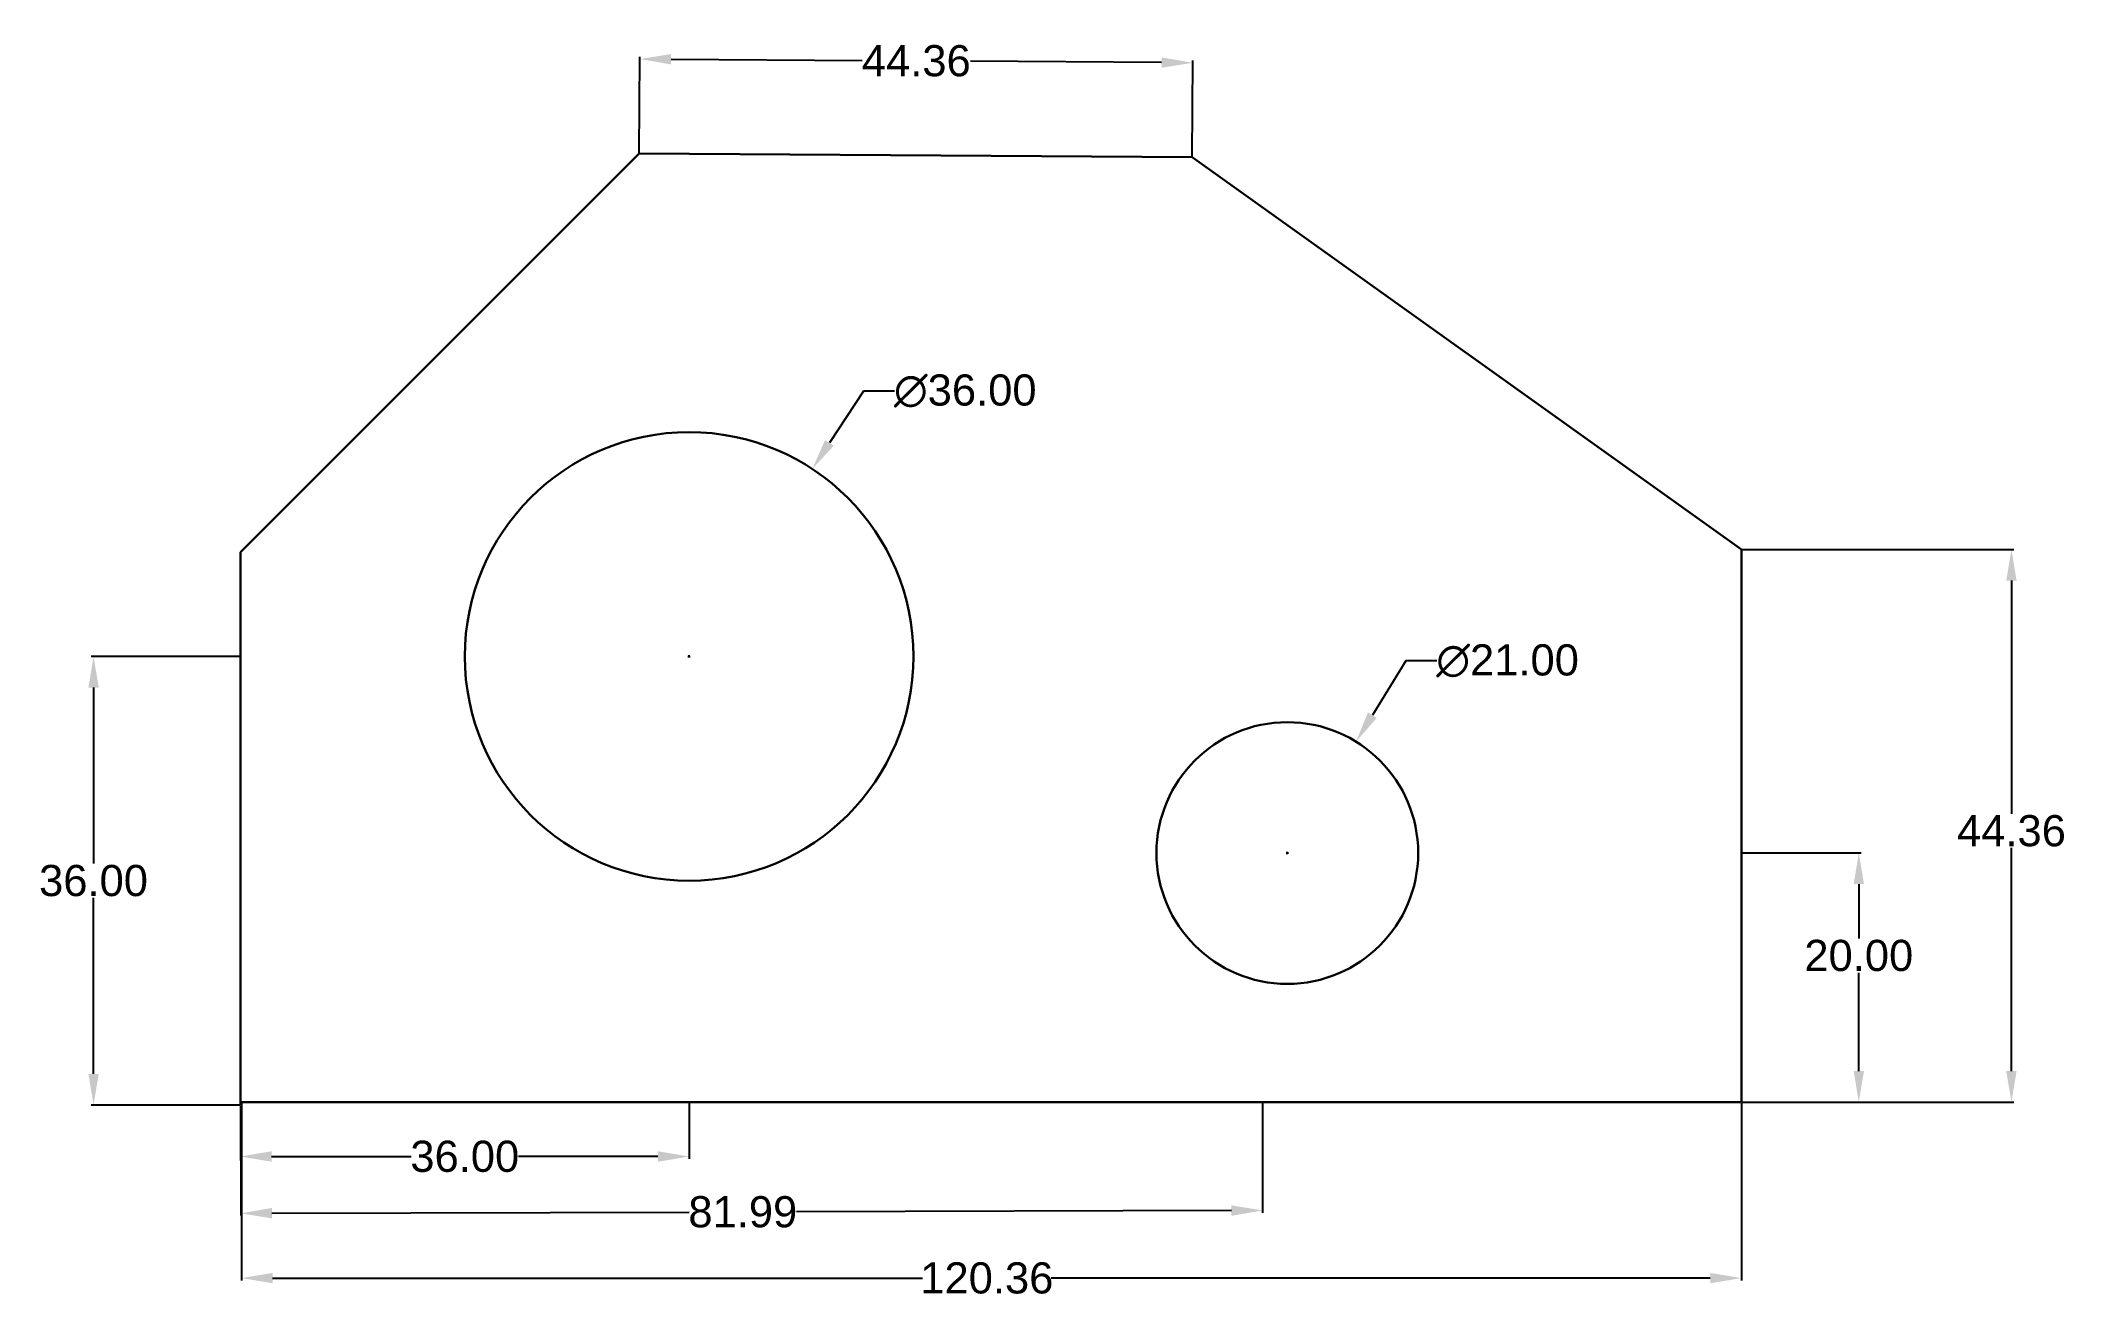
# Model space of a CAD drawing. Header units: centimetres. Extents: x -226 to -64, y 60 to 161.
import ezdxf

# ---------------------------------------------------------------- set-up
doc = ezdxf.new("R2010")
doc.units = ezdxf.units.CM
doc.layers.add('thick continuous', color=7, linetype='Continuous', lineweight=30)
doc.styles.get("Standard").update_dxf_attribs({"font": 'arial.ttf'})
doc.dimstyles.get("Standard").update_dxf_attribs({"dimtxt": 2.5, "dimasz": 2.5, "dimexe": 0.18, "dimexo": 0.0625, "dimgap": 0.09, "dimtad": 0, "dimtih": 1, "dimtoh": 1, "dimzin": 0, "dimdsep": 46, "dimtxsty": 'Standard', "dimcen": 0.09, "dimadec": 0, "dimazin": 0, "dimtfac": 1, "dimtofl": 0, "dimtmove": 0, "dimatfit": 3, "dimfxl": 1, "dimtolj": 1, "dimtzin": 0, "dimarcsym": 0})

# ---------------------------------------------------------------- blocks, each defined once
blk = doc.blocks.new('*D28')
at = {"layer": 'Defpoints', "color": 0, "lineweight": 25, "transparency": 16777216}
for p in [(-210.25, 75.36), (-89.89, 75.36), (-89.89, 61.24)]:
    blk.add_point(p, dxfattribs=at)
at = {"layer": 'thick continuous', "color": 0, "lineweight": -2, "transparency": 16777216}
for p, q in [((-210.25, 75.29), (-210.25, 61.06)), ((-89.89, 75.29), (-89.89, 61.06)), ((-207.75, 61.24), (-155.6, 61.24)), ((-92.39, 61.24), (-145.27, 61.24))]:
    blk.add_line(p, q, dxfattribs=at)
at = {"layer": 'thick continuous', "color": 0, "lineweight": 25, "transparency": 16777216}
for points in [[(-207.75, 61.66), (-207.75, 60.83), (-210.25, 61.24)], [(-92.39, 61.66), (-92.39, 60.83), (-89.89, 61.24)]]:
    blk.add_solid(points, dxfattribs=at)
at = {"layer": 'thick continuous', "color": 0, "lineweight": 0, "transparency": 16777216, "insert": (-150.44, 61.24), "char_height": 2.5, "attachment_point": 5}
blk.add_mtext('\\A1;120.36', dxfattribs=at)
blk = doc.blocks.new('*D29')
at = {"layer": 'Defpoints', "color": 0, "lineweight": 25, "transparency": 16777216}
for p in [(-89.89, 119.72), (-68.22, 119.72), (-89.89, 75.36)]:
    blk.add_point(p, dxfattribs=at)
at = {"layer": 'thick continuous', "color": 0, "lineweight": -2, "transparency": 16777216}
for p, q in [((-89.82, 119.72), (-68.04, 119.72)), ((-68.22, 117.22), (-68.22, 98.49)), ((-68.22, 77.86), (-68.22, 95.76)), ((-89.82, 75.36), (-68.04, 75.36))]:
    blk.add_line(p, q, dxfattribs=at)
at = {"layer": 'thick continuous', "color": 0, "lineweight": 25, "transparency": 16777216}
for points in [[(-68.64, 117.22), (-67.81, 117.22), (-68.22, 119.72)], [(-68.64, 77.86), (-67.81, 77.86), (-68.22, 75.36)]]:
    blk.add_solid(points, dxfattribs=at)
at = {"layer": 'thick continuous', "color": 0, "lineweight": 0, "transparency": 16777216, "insert": (-68.22, 97.13), "char_height": 2.5, "attachment_point": 5}
blk.add_mtext('\\A1;44.36', dxfattribs=at)
blk = doc.blocks.new('*D30')
at = {"layer": 'Defpoints', "color": 0, "lineweight": 25, "transparency": 16777216}
for p in [(-133.92, 158.77), (-178.33, 151.49), (-133.97, 151.19)]:
    blk.add_point(p, dxfattribs=at)
at = {"layer": 'thick continuous', "color": 0, "lineweight": -2, "transparency": 16777216}
for p, q in [((-178.33, 151.55), (-178.28, 159.25)), ((-175.78, 159.05), (-160.45, 158.95)), ((-136.42, 158.79), (-151.74, 158.89)), ((-133.97, 151.26), (-133.92, 158.95))]:
    blk.add_line(p, q, dxfattribs=at)
at = {"layer": 'thick continuous', "color": 0, "lineweight": 25, "transparency": 16777216}
for points in [[(-175.77, 159.47), (-175.78, 158.64), (-178.28, 159.07)], [(-136.41, 159.2), (-136.42, 158.37), (-133.92, 158.77)]]:
    blk.add_solid(points, dxfattribs=at)
at = {"layer": 'thick continuous', "color": 0, "lineweight": 0, "transparency": 16777216, "insert": (-156.1, 158.92), "char_height": 2.5, "attachment_point": 5}
blk.add_mtext('\\A1;44.36', dxfattribs=at)
blk = doc.blocks.new('*D32')
at = {"layer": 'Defpoints', "color": 0, "lineweight": 25, "transparency": 16777216}
for p in [(-120.81, 104.29), (-131.84, 86.42)]:
    blk.add_point(p, dxfattribs=at)
at = {"layer": 'thick continuous', "color": 0, "lineweight": -2, "transparency": 16777216}
for p, q in [((-116.82, 110.77), (-119.5, 106.42)), ((-114.32, 110.77), (-116.82, 110.77)), ((-126.42, 95.36), (-126.24, 95.36)), ((-126.33, 95.27), (-126.33, 95.45))]:
    blk.add_line(p, q, dxfattribs=at)
at = {"layer": 'thick continuous', "color": 0, "lineweight": 25, "transparency": 16777216}
blk.add_solid([(-119.86, 106.64), (-119.15, 106.2), (-120.81, 104.29)], dxfattribs=at)
at = {"layer": 'thick continuous', "color": 0, "lineweight": 0, "transparency": 16777216, "insert": (-108.65, 110.77), "char_height": 2.5, "attachment_point": 5}
blk.add_mtext('\\A1;∅21.00', dxfattribs=at)
blk = doc.blocks.new('*D33')
at = {"layer": 'Defpoints', "color": 0, "lineweight": 25, "transparency": 16777216}
for p in [(-164.44, 126.18), (-184.21, 96.09)]:
    blk.add_point(p, dxfattribs=at)
at = {"layer": 'thick continuous', "color": 0, "lineweight": -2, "transparency": 16777216}
for p, q in [((-160.34, 132.43), (-163.07, 128.26)), ((-157.84, 132.43), (-160.34, 132.43)), ((-174.42, 111.13), (-174.24, 111.13)), ((-174.33, 111.04), (-174.33, 111.22))]:
    blk.add_line(p, q, dxfattribs=at)
at = {"layer": 'thick continuous', "color": 0, "lineweight": 25, "transparency": 16777216}
blk.add_solid([(-163.42, 128.49), (-162.72, 128.04), (-164.44, 126.18)], dxfattribs=at)
at = {"layer": 'thick continuous', "color": 0, "lineweight": 0, "transparency": 16777216, "insert": (-152.17, 132.43), "char_height": 2.5, "attachment_point": 5}
blk.add_mtext('\\A1;∅36.00', dxfattribs=at)
blk = doc.blocks.new('*D34')
at = {"layer": 'Defpoints', "color": 0, "lineweight": 25, "transparency": 16777216}
for p in [(-222.12, 111.13), (-210.33, 111.13), (-210.33, 75.13)]:
    blk.add_point(p, dxfattribs=at)
at = {"layer": 'thick continuous', "color": 0, "lineweight": -2, "transparency": 16777216}
for p, q in [((-210.39, 111.13), (-222.3, 111.13)), ((-222.12, 108.63), (-222.12, 94.5)), ((-222.12, 77.63), (-222.12, 91.76)), ((-210.39, 75.13), (-222.3, 75.13))]:
    blk.add_line(p, q, dxfattribs=at)
at = {"layer": 'thick continuous', "color": 0, "lineweight": 25, "transparency": 16777216}
for points in [[(-222.53, 108.63), (-221.7, 108.63), (-222.12, 111.13)], [(-222.53, 77.63), (-221.7, 77.63), (-222.12, 75.13)]]:
    blk.add_solid(points, dxfattribs=at)
at = {"layer": 'thick continuous', "color": 0, "lineweight": 0, "transparency": 16777216, "insert": (-222.12, 93.13), "char_height": 2.5, "attachment_point": 5}
blk.add_mtext('\\A1;36.00', dxfattribs=at)
blk = doc.blocks.new('*D35')
at = {"layer": 'Defpoints', "color": 0, "lineweight": 25, "transparency": 16777216}
for p in [(-210.33, 75.13), (-174.33, 75.36), (-174.33, 71)]:
    blk.add_point(p, dxfattribs=at)
at = {"layer": 'thick continuous', "color": 0, "lineweight": -2, "transparency": 16777216}
for p, q in [((-210.33, 75.07), (-210.33, 70.82)), ((-174.33, 75.29), (-174.33, 70.82)), ((-207.83, 71), (-196.63, 71)), ((-176.83, 71), (-188.02, 71))]:
    blk.add_line(p, q, dxfattribs=at)
at = {"layer": 'thick continuous', "color": 0, "lineweight": 25, "transparency": 16777216}
for points in [[(-207.83, 71.42), (-207.83, 70.58), (-210.33, 71)], [(-176.83, 71.42), (-176.83, 70.58), (-174.33, 71)]]:
    blk.add_solid(points, dxfattribs=at)
at = {"layer": 'thick continuous', "color": 0, "lineweight": 0, "transparency": 16777216, "insert": (-192.33, 71), "char_height": 2.5, "attachment_point": 5}
blk.add_mtext('\\A1;36.00', dxfattribs=at)
blk = doc.blocks.new('*D36')
at = {"layer": 'Defpoints', "color": 0, "lineweight": 25, "transparency": 16777216}
for p in [(-210.33, 75.13), (-128.33, 75.36), (-128.31, 66.67)]:
    blk.add_point(p, dxfattribs=at)
at = {"layer": 'thick continuous', "color": 0, "lineweight": -2, "transparency": 16777216}
for p, q in [((-210.33, 75.07), (-210.3, 66.26)), ((-128.33, 75.29), (-128.31, 66.49)), ((-130.81, 66.66), (-165.71, 66.56)), ((-207.8, 66.45), (-174.33, 66.54))]:
    blk.add_line(p, q, dxfattribs=at)
at = {"layer": 'thick continuous', "color": 0, "lineweight": 25, "transparency": 16777216}
for points in [[(-207.8, 66.87), (-207.8, 66.03), (-210.3, 66.44)], [(-130.81, 67.08), (-130.81, 66.24), (-128.31, 66.67)]]:
    blk.add_solid(points, dxfattribs=at)
at = {"layer": 'thick continuous', "color": 0, "lineweight": 0, "transparency": 16777216, "insert": (-170.02, 66.55), "char_height": 2.5, "attachment_point": 5}
blk.add_mtext('\\A1;81.99', dxfattribs=at)
blk = doc.blocks.new('*D37')
at = {"layer": 'Defpoints', "color": 0, "lineweight": 25, "transparency": 16777216}
for p in [(-89.89, 95.36), (-80.47, 95.36), (-89.89, 75.36)]:
    blk.add_point(p, dxfattribs=at)
at = {"layer": 'thick continuous', "color": 0, "lineweight": -2, "transparency": 16777216}
for p, q in [((-89.82, 95.36), (-80.29, 95.36)), ((-80.47, 92.86), (-80.47, 88.49)), ((-80.47, 77.86), (-80.47, 85.75)), ((-89.82, 75.36), (-80.29, 75.36))]:
    blk.add_line(p, q, dxfattribs=at)
at = {"layer": 'thick continuous', "color": 0, "lineweight": 25, "transparency": 16777216}
for points in [[(-80.88, 92.86), (-80.05, 92.86), (-80.47, 95.36)], [(-80.88, 77.86), (-80.05, 77.86), (-80.47, 75.36)]]:
    blk.add_solid(points, dxfattribs=at)
at = {"layer": 'thick continuous', "color": 0, "lineweight": 0, "transparency": 16777216, "insert": (-80.47, 87.12), "char_height": 2.5, "attachment_point": 5}
blk.add_mtext('\\A1;20.00', dxfattribs=at)

msp = doc.modelspace()

# ---------------------------------------------------------------- linework, layer by layer
at = {"layer": 'thick continuous', "lineweight": 30}
for p, q in [((-210.327, 119.492), (-178.327, 151.492)), ((-178.327, 151.492), (-133.968, 151.195)), ((-133.968, 151.195), (-89.885, 119.715)), ((-210.327, 75.132), (-210.327, 119.492)), ((-89.885, 75.355), (-89.885, 119.715)), ((-210.245, 75.355), (-89.885, 75.355))]:
    msp.add_line(p, q, dxfattribs=at)
for centre, radius in [((-174.327, 111.132), 18), ((-126.327, 95.355), 10.5)]:
    msp.add_circle(centre, radius, dxfattribs=at)

# ---------------------------------------------------------------- dimensions: what is measured, and where the dimension line sits
at = {"layer": 'thick continuous', "lineweight": 0}
dim = msp.add_aligned_dim(p1=(-178.327, 151.492), p2=(-133.968, 151.195), distance=7.577, dimstyle='Standard', dxfattribs=at)
dim.commit()
dim.dimension.update_dxf_attribs({"geometry": '*D30', "text_midpoint": (-156.097, 158.92)})
for p1, p2, picture, middle in [((-184.212, 96.089), (-164.443, 126.175), '*D33', (-152.172, 132.426)), ((-131.841, 86.419), (-120.814, 104.291), '*D32', (-108.652, 110.77))]:
    dim = msp.add_diameter_dim_2p(p1=p1, p2=p2, dimstyle='Standard', dxfattribs=at)
    dim.commit()
    dim.dimension.update_dxf_attribs({"geometry": picture, "text_midpoint": middle, "dimtype": 163})
for base, p1, p2, angle, picture, middle, dimtype in [((-68.222, 119.715), (-89.885, 75.355), (-89.885, 119.715), 90, '*D29', (-68.222, 97.126), 160), ((-80.467, 95.355), (-89.885, 75.355), (-89.885, 95.355), 90, '*D37', (-80.467, 87.12), 160), ((-128.309, 66.667), (-210.327, 75.132), (-128.333, 75.355), 0.15614, '*D36', (-170.022, 66.553), 161)]:
    dim = msp.add_linear_dim(base=base, p1=p1, p2=p2, angle=angle, dimstyle='Standard', dxfattribs=at)
    dim.commit()
    dim.dimension.update_dxf_attribs({"geometry": picture, "text_midpoint": middle, "dimtype": dimtype})
dim = msp.add_linear_dim(base=(-222.117, 111.132), p1=(-210.327, 75.132), p2=(-210.327, 111.132), angle=90, dimstyle='Standard', dxfattribs=at)
dim.commit()
dim.dimension.update_dxf_attribs({"geometry": '*D34', "text_midpoint": (-222.117, 93.132)})
dim = msp.add_linear_dim(base=(-174.327, 71), p1=(-210.327, 75.132), p2=(-174.327, 75.355), dimstyle='Standard', dxfattribs=at)
dim.commit()
dim.dimension.update_dxf_attribs({"geometry": '*D35', "text_midpoint": (-192.327, 71)})
dim = msp.add_linear_dim(base=(-89.885, 61.243), p1=(-210.245, 75.355), p2=(-89.885, 75.355), dimstyle='Standard', dxfattribs=at)
dim.commit()
dim.dimension.update_dxf_attribs({"geometry": '*D28', "text_midpoint": (-150.435, 61.243), "dimtype": 160})

doc.saveas('drawing.dxf')
